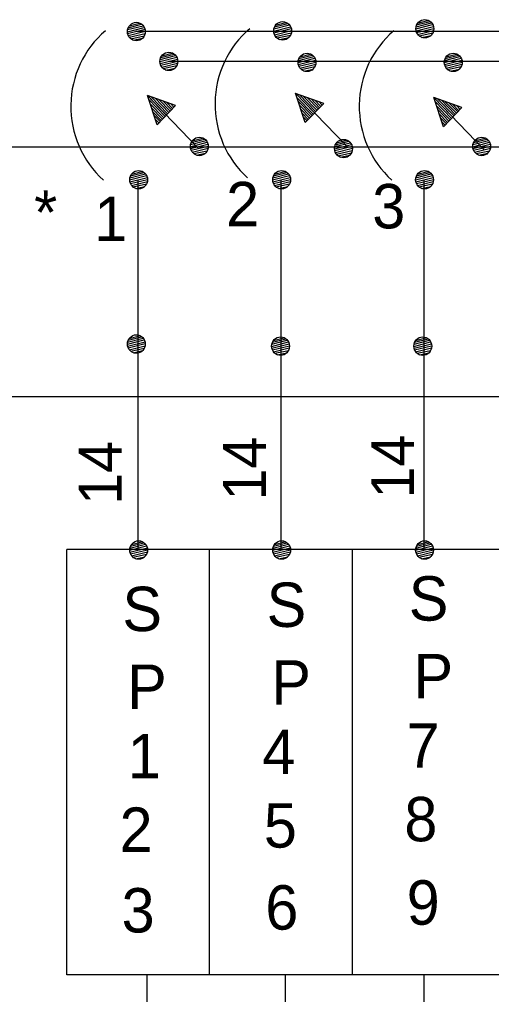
# Model space of a CAD drawing. Extents: x -7945 to 2566, y -1675 to 1489.
# Drawn here: x -5444 to -5368.5, y 1042.3 to 1198.4 of the extents above; entities that cross this region are included whole.
import ezdxf

# ---------------------------------------------------------------- set-up
doc = ezdxf.new("R2010")
doc.units = 0
doc.layers.add('Level 1', color=7, linetype='Continuous')

msp = doc.modelspace()

# ---------------------------------------------------------------- linework, layer by layer
at = {"layer": 'Level 1'}
for p, q in [((-5426.63, 1197.13), (-5424.48, 1197.67)), ((-5426.46, 1197.41), (-5424.81, 1197.84)), ((-5403.31, 1196.93), (-5400.83, 1197.56)), ((-5403.22, 1197.24), (-5401.07, 1197.78)), ((-5403.05, 1197.52), (-5401.41, 1197.95)), ((-5380.6, 1196.92), (-5377.9, 1197.62)), ((-5380.55, 1197.26), (-5378.07, 1197.89)), ((-5380.46, 1197.58), (-5378.31, 1198.11)), ((-5380.29, 1197.86), (-5378.65, 1198.29)), ((-5426.76, 1196.48), (-5424.07, 1197.18)), ((-5426.72, 1196.82), (-5424.24, 1197.45)), ((-5426.72, 1196.19), (-5423.93, 1196.89)), ((-5426.63, 1195.89), (-5423.9, 1196.57)), ((-5426.47, 1195.59), (-5423.92, 1196.22)), ((-5333.64, 1196.52), (-5425.4, 1196.52)), ((-5403.36, 1196.59), (-5400.66, 1197.29)), ((-5403.31, 1196.3), (-5400.53, 1197)), ((-5403.22, 1196), (-5400.49, 1196.68)), ((-5403.06, 1195.7), (-5400.52, 1196.33)), ((-5380.55, 1196.63), (-5377.77, 1197.33)), ((-5380.46, 1196.34), (-5377.73, 1197.02)), ((-5380.3, 1196.04), (-5377.76, 1196.67)), ((-5380.06, 1195.82), (-5377.89, 1196.28)), ((-5426.22, 1195.37), (-5424.06, 1195.83)), ((-5425.85, 1195.12), (-5424.33, 1195.45)), ((-5402.81, 1195.48), (-5400.65, 1195.95)), ((-5402.44, 1195.23), (-5400.92, 1195.56)), ((-5379.68, 1195.57), (-5378.16, 1195.9)), ((-5421.43, 1192.35), (-5419.27, 1192.89)), ((-5421.26, 1192.63), (-5419.61, 1193.06)), ((-5399.15, 1192.47), (-5397.5, 1192.9)), ((-5375.74, 1192.47), (-5374.1, 1192.9)), ((-5421.56, 1191.7), (-5418.87, 1192.4)), ((-5421.52, 1192.04), (-5419.04, 1192.67)), ((-5421.52, 1191.41), (-5418.73, 1192.11)), ((-5421.43, 1191.11), (-5418.7, 1191.79)), ((-5421.27, 1190.81), (-5418.72, 1191.44)), ((-5329.74, 1191.74), (-5420.2, 1191.74)), ((-5399.45, 1191.54), (-5396.76, 1192.24)), ((-5399.41, 1191.88), (-5396.93, 1192.51)), ((-5399.41, 1191.25), (-5396.63, 1191.95)), ((-5399.32, 1192.19), (-5397.17, 1192.73)), ((-5399.32, 1190.95), (-5396.59, 1191.63)), ((-5399.16, 1190.65), (-5396.61, 1191.28)), ((-5376.05, 1191.54), (-5373.35, 1192.24)), ((-5376, 1191.88), (-5373.52, 1192.51)), ((-5376, 1191.25), (-5373.22, 1191.95)), ((-5375.91, 1192.19), (-5373.76, 1192.73)), ((-5375.91, 1190.95), (-5373.18, 1191.63)), ((-5375.75, 1190.65), (-5373.21, 1191.28)), ((-5421.02, 1190.59), (-5418.86, 1191.06)), ((-5420.65, 1190.34), (-5419.13, 1190.67)), ((-5398.91, 1190.43), (-5396.75, 1190.9)), ((-5398.54, 1190.18), (-5397.02, 1190.51)), ((-5375.51, 1190.43), (-5373.34, 1190.9)), ((-5375.13, 1190.18), (-5373.61, 1190.51)), ((-5399.84, 1186.62), (-5396.8, 1183.47)), ((-5398.29, 1181.92), (-5399.84, 1186.62)), ((-5391.75, 1178.25), (-5399.84, 1186.62)), ((-5395.31, 1185.01), (-5399.83, 1186.61)), ((-5423.57, 1186.29), (-5420.53, 1183.13)), ((-5415.48, 1177.91), (-5423.57, 1186.29)), ((-5422.02, 1181.59), (-5423.57, 1186.28)), ((-5419.04, 1184.67), (-5423.56, 1186.27)), ((-5420.73, 1182.92), (-5423.35, 1185.63)), ((-5420.33, 1183.34), (-5422.95, 1186.05)), ((-5420.13, 1183.55), (-5422.34, 1185.84)), ((-5419.92, 1183.76), (-5421.71, 1185.61)), ((-5419.72, 1183.97), (-5421.1, 1185.39)), ((-5420.49, 1185.19), (-5419.52, 1184.18)), ((-5397, 1183.26), (-5399.62, 1185.97)), ((-5397.2, 1183.05), (-5399.42, 1185.34)), ((-5396.59, 1183.67), (-5399.21, 1186.39)), ((-5396.39, 1183.89), (-5398.6, 1186.18)), ((-5396.19, 1184.1), (-5397.98, 1185.95)), ((-5395.99, 1184.31), (-5397.36, 1185.73)), ((-5396.76, 1185.52), (-5395.78, 1184.51)), ((-5395.58, 1184.72), (-5396.14, 1185.3)), ((-5377.73, 1185.95), (-5374.69, 1182.79)), ((-5376.18, 1181.25), (-5377.73, 1185.95)), ((-5369.64, 1177.58), (-5377.73, 1185.95)), ((-5373.2, 1184.34), (-5377.72, 1185.94)), ((-5374.89, 1182.58), (-5377.51, 1185.3)), ((-5374.48, 1183), (-5377.1, 1185.71)), ((-5374.28, 1183.21), (-5376.5, 1185.5)), ((-5374.08, 1183.42), (-5375.87, 1185.27)), ((-5373.88, 1183.63), (-5375.25, 1185.06)), ((-5420.93, 1182.71), (-5423.15, 1185)), ((-5421.14, 1182.5), (-5422.93, 1184.36)), ((-5421.34, 1182.29), (-5422.73, 1183.73)), ((-5419.04, 1184.67), (-5422.02, 1181.59)), ((-5419.31, 1184.38), (-5419.88, 1184.97)), ((-5397.4, 1182.84), (-5399.2, 1184.7)), ((-5397.61, 1182.63), (-5399, 1184.07)), ((-5395.31, 1185.01), (-5398.29, 1181.92)), ((-5375.09, 1182.37), (-5377.31, 1184.67)), ((-5375.29, 1182.17), (-5377.09, 1184.03)), ((-5373.2, 1184.34), (-5376.18, 1181.25)), ((-5374.65, 1184.85), (-5373.68, 1183.84)), ((-5373.47, 1184.05), (-5374.04, 1184.63)), ((-5421.54, 1182.08), (-5422.52, 1183.1)), ((-5421.74, 1181.87), (-5422.3, 1182.46)), ((-5397.81, 1182.42), (-5398.79, 1183.43)), ((-5398.01, 1182.21), (-5398.57, 1182.79)), ((-5375.5, 1181.96), (-5376.89, 1183.4)), ((-5375.7, 1181.75), (-5376.68, 1182.76)), ((-5375.9, 1181.54), (-5376.46, 1182.12)), ((-5416.64, 1178.41), (-5414.16, 1179.04)), ((-5416.55, 1178.73), (-5414.4, 1179.26)), ((-5416.38, 1179.01), (-5414.74, 1179.44)), ((-5393.47, 1178.39), (-5391.31, 1178.93)), ((-5393.3, 1178.67), (-5391.65, 1179.1)), ((-5371.45, 1178.41), (-5368.97, 1179.04)), ((-5371.36, 1178.73), (-5369.21, 1179.26)), ((-5371.19, 1179.01), (-5369.54, 1179.44)), ((-5323.21, 1177.98), (-5515.21, 1177.98)), ((-5416.69, 1178.07), (-5413.99, 1178.77)), ((-5416.64, 1177.78), (-5413.86, 1178.48)), ((-5416.55, 1177.49), (-5413.82, 1178.17)), ((-5416.39, 1177.19), (-5413.85, 1177.82)), ((-5416.14, 1176.97), (-5413.98, 1177.43)), ((-5393.6, 1177.74), (-5390.91, 1178.44)), ((-5393.56, 1178.08), (-5391.08, 1178.71)), ((-5393.56, 1177.45), (-5390.77, 1178.15)), ((-5393.47, 1177.15), (-5390.74, 1177.83)), ((-5393.31, 1176.85), (-5390.76, 1177.48)), ((-5371.49, 1178.07), (-5368.8, 1178.77)), ((-5371.45, 1177.78), (-5368.67, 1178.48)), ((-5371.36, 1177.49), (-5368.63, 1178.17)), ((-5371.2, 1177.19), (-5368.65, 1177.82)), ((-5370.95, 1176.97), (-5368.79, 1177.43)), ((-5415.77, 1176.72), (-5414.25, 1177.05)), ((-5393.06, 1176.63), (-5390.9, 1177.1)), ((-5392.69, 1176.38), (-5391.17, 1176.71)), ((-5370.58, 1176.72), (-5369.06, 1177.05)), ((-5426.1, 1173.68), (-5424.45, 1174.11)), ((-5403.21, 1173.68), (-5401.57, 1174.11)), ((-5380.33, 1173.68), (-5378.68, 1174.11)), ((-5426.4, 1172.75), (-5423.71, 1173.45)), ((-5426.36, 1173.08), (-5423.88, 1173.71)), ((-5426.36, 1172.45), (-5423.57, 1173.15)), ((-5426.27, 1173.4), (-5424.11, 1173.94)), ((-5426.27, 1172.16), (-5423.54, 1172.84)), ((-5425.04, 1113.5), (-5425.04, 1172.79)), ((-5403.52, 1172.75), (-5400.82, 1173.45)), ((-5403.47, 1173.08), (-5400.99, 1173.71)), ((-5403.47, 1172.45), (-5400.69, 1173.15)), ((-5403.38, 1173.4), (-5401.23, 1173.94)), ((-5403.38, 1172.16), (-5400.65, 1172.84)), ((-5402.15, 1113.5), (-5402.15, 1172.79)), ((-5380.63, 1172.75), (-5377.94, 1173.45)), ((-5380.59, 1173.08), (-5378.11, 1173.71)), ((-5380.59, 1172.45), (-5377.8, 1173.15)), ((-5380.5, 1173.4), (-5378.35, 1173.94)), ((-5380.5, 1172.16), (-5377.77, 1172.84)), ((-5379.27, 1113.5), (-5379.27, 1172.79)), ((-5426.11, 1171.86), (-5423.56, 1172.49)), ((-5425.86, 1171.64), (-5423.7, 1172.1)), ((-5425.49, 1171.39), (-5423.97, 1171.72)), ((-5403.22, 1171.86), (-5400.68, 1172.49)), ((-5402.98, 1171.64), (-5400.81, 1172.1)), ((-5402.6, 1171.39), (-5401.08, 1171.72)), ((-5380.34, 1171.86), (-5377.79, 1172.49)), ((-5380.09, 1171.64), (-5377.93, 1172.1)), ((-5379.72, 1171.39), (-5378.2, 1171.72)), ((-5426.63, 1147.09), (-5424.48, 1147.63)), ((-5426.46, 1147.37), (-5424.81, 1147.8)), ((-5426.76, 1146.44), (-5424.07, 1147.14)), ((-5426.72, 1146.77), (-5424.24, 1147.4)), ((-5426.72, 1146.14), (-5423.93, 1146.84)), ((-5426.63, 1145.85), (-5423.9, 1146.53)), ((-5426.47, 1145.55), (-5423.92, 1146.18)), ((-5403.68, 1146.1), (-5400.99, 1146.8)), ((-5403.64, 1146.44), (-5401.16, 1147.07)), ((-5403.64, 1145.81), (-5400.85, 1146.51)), ((-5403.55, 1146.75), (-5401.39, 1147.29)), ((-5403.55, 1145.52), (-5400.82, 1146.19)), ((-5403.38, 1147.03), (-5401.73, 1147.46)), ((-5380.92, 1146.1), (-5378.23, 1146.8)), ((-5380.88, 1146.44), (-5378.4, 1147.07)), ((-5380.88, 1145.81), (-5378.09, 1146.51)), ((-5380.79, 1146.75), (-5378.63, 1147.29)), ((-5380.79, 1145.52), (-5378.06, 1146.19)), ((-5380.62, 1147.03), (-5378.97, 1147.46)), ((-5426.22, 1145.33), (-5424.06, 1145.79)), ((-5425.85, 1145.08), (-5424.33, 1145.41)), ((-5403.39, 1145.21), (-5400.84, 1145.84)), ((-5403.14, 1144.99), (-5400.98, 1145.46)), ((-5402.77, 1144.75), (-5401.25, 1145.07)), ((-5380.63, 1145.21), (-5378.08, 1145.84)), ((-5380.38, 1144.99), (-5378.22, 1145.46)), ((-5380.01, 1144.75), (-5378.49, 1145.07)), ((-5169.02, 1137.99), (-5620.99, 1137.99)), ((-5426.1, 1114.38), (-5424.45, 1114.81)), ((-5403.21, 1114.38), (-5401.57, 1114.81)), ((-5380.33, 1114.38), (-5378.68, 1114.81)), ((-5436.48, 1045.45), (-5436.48, 1113.56)), ((-5299.17, 1113.56), (-5436.48, 1113.56)), ((-5426.4, 1113.45), (-5423.71, 1114.15)), ((-5426.36, 1113.79), (-5423.88, 1114.42)), ((-5426.36, 1113.16), (-5423.57, 1113.86)), ((-5426.27, 1114.1), (-5424.11, 1114.64)), ((-5426.27, 1112.87), (-5423.54, 1113.54)), ((-5413.6, 1045.45), (-5413.6, 1113.56)), ((-5403.52, 1113.45), (-5400.82, 1114.15)), ((-5403.47, 1113.79), (-5400.99, 1114.42)), ((-5403.47, 1113.16), (-5400.69, 1113.86)), ((-5403.38, 1114.1), (-5401.23, 1114.64)), ((-5403.38, 1112.87), (-5400.65, 1113.54)), ((-5390.71, 1045.45), (-5390.71, 1113.56)), ((-5380.63, 1113.45), (-5377.94, 1114.15)), ((-5380.59, 1113.79), (-5378.11, 1114.42)), ((-5380.59, 1113.16), (-5377.8, 1113.86)), ((-5380.5, 1114.1), (-5378.35, 1114.64)), ((-5380.5, 1112.87), (-5377.77, 1113.54)), ((-5426.11, 1112.56), (-5423.56, 1113.19)), ((-5425.86, 1112.34), (-5423.7, 1112.81)), ((-5425.49, 1112.1), (-5423.97, 1112.42)), ((-5403.22, 1112.56), (-5400.68, 1113.19)), ((-5402.98, 1112.34), (-5400.81, 1112.81)), ((-5402.6, 1112.1), (-5401.08, 1112.42)), ((-5380.34, 1112.56), (-5377.79, 1113.19)), ((-5380.09, 1112.34), (-5377.93, 1112.81)), ((-5379.72, 1112.1), (-5378.2, 1112.42)), ((-5299.17, 1045.45), (-5436.48, 1045.45)), ((-5423.61, 1021.76), (-5423.61, 1045.55)), ((-5401.44, 1021.76), (-5401.44, 1045.55)), ((-5379.27, 1021.76), (-5379.27, 1045.55))]:
    msp.add_line(p, q, dxfattribs=at)
for centre in [(-5425.32, 1196.51), (-5401.91, 1196.62), (-5379.15, 1196.96), (-5420.12, 1191.73), (-5398.01, 1191.57), (-5374.6, 1191.57), (-5415.24, 1178.11), (-5392.16, 1177.77), (-5370.05, 1178.11), (-5424.96, 1172.78), (-5402.07, 1172.78), (-5379.19, 1172.78), (-5425.32, 1146.47), (-5402.24, 1146.13), (-5379.48, 1146.13), (-5424.96, 1113.48), (-5402.07, 1113.48), (-5379.19, 1113.48)]:
    msp.add_ellipse(centre, major_axis=(0, 1.48), ratio=0.965909, dxfattribs=at)
for centre in [(-5420.74, 1184.54), (-5397.65, 1184.88), (-5374.57, 1184.54)]:
    msp.add_ellipse(centre, major_axis=(0, 15.61), ratio=0.965909, start_param=0.684903, end_param=2.428519, dxfattribs=at)

# ---------------------------------------------------------------- texts
for s, p in [('2', (-5410.95, 1165.33)), ('*', (-5441.69, 1163.99)), ('3', (-5387.57, 1164.99)), ('1', (-5432.06, 1162.97)), ('S', (-5381.72, 1102.18)), ('S', (-5427.56, 1100.5)), ('S', (-5404.47, 1101.17)), ('P', (-5380.96, 1089.73)), ('P', (-5426.8, 1088.04)), ('P', (-5403.72, 1088.72)), ('7', (-5382.09, 1078.62)), ('1', (-5426.7, 1076.94)), ('4', (-5405.16, 1077.61)), ('5', (-5404.92, 1065.83)), ('8', (-5382.43, 1066.84)), ('2', (-5428.02, 1065.15)), ('9', (-5382.06, 1053.49)), ('3', (-5427.69, 1052.24)), ('6', (-5404.68, 1052.7))]:
    msp.add_text(s, height=7.11, dxfattribs=at).set_placement(p)
for p in [(-5427.68, 1120.74), (-5404.59, 1121.41), (-5380.86, 1121.75)]:
    msp.add_text('14', height=6.865, rotation=90, dxfattribs=at).set_placement(p)

doc.saveas('drawing.dxf')
